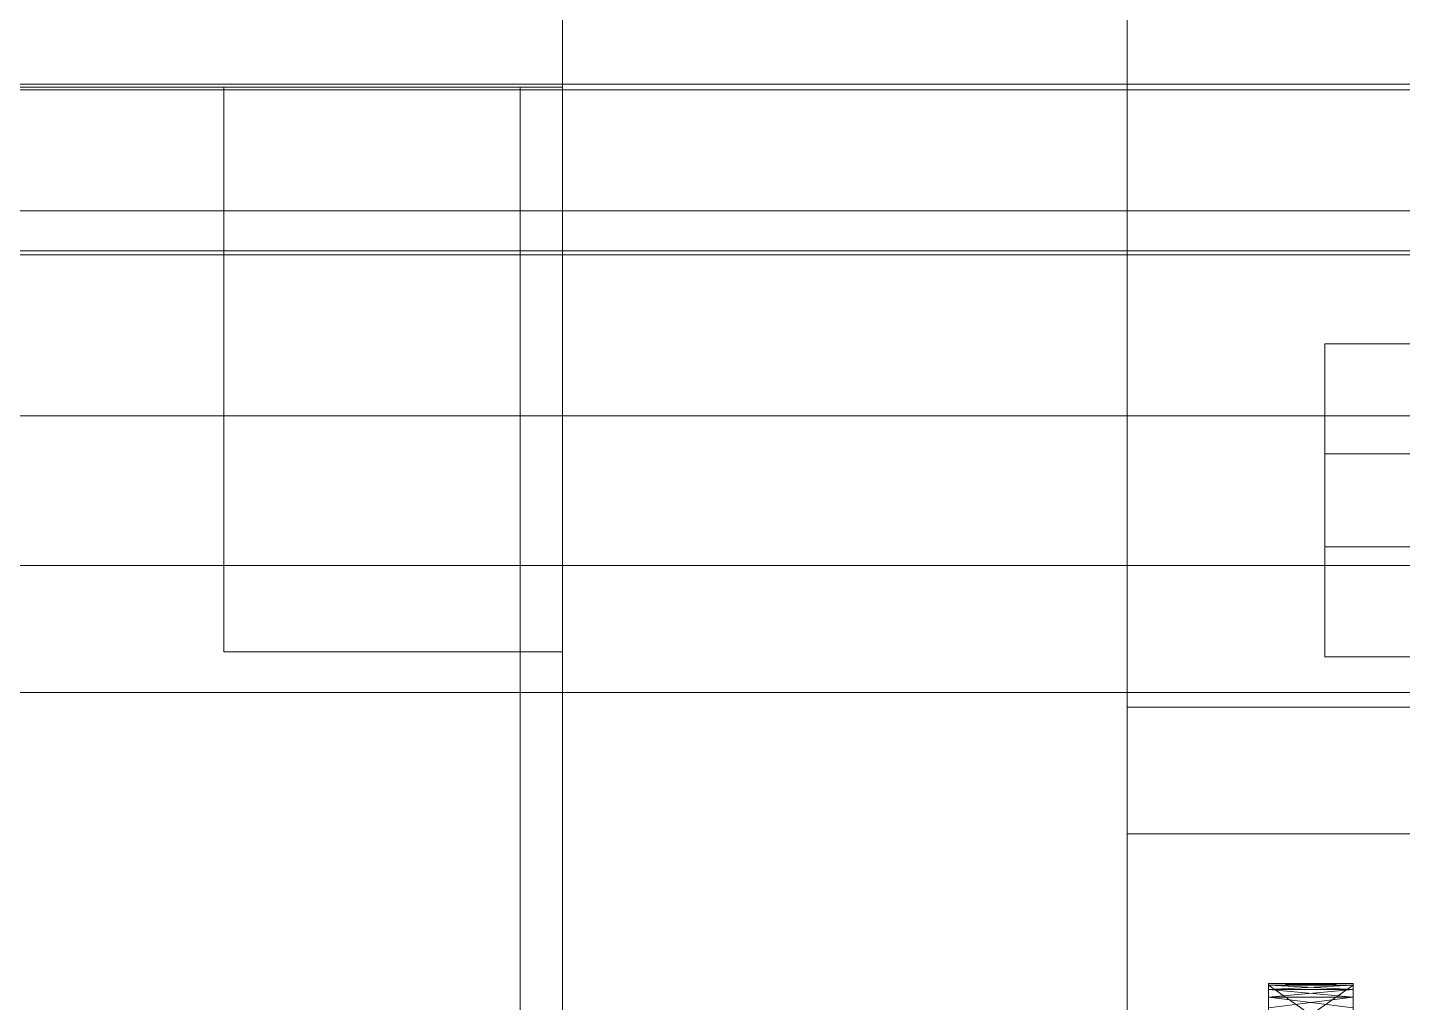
# Model space of a CAD drawing. Header units: millimetres. Extents: x -1970 to 59977, y -65068 to 6837.
# Drawn here: x 1362.1 to 1459.5, y -33139.8 to -33070.8 of the extents above; entities that cross this region are included whole.
import ezdxf

# ---------------------------------------------------------------- set-up
doc = ezdxf.new("R2010")
doc.units = ezdxf.units.MM
doc.layers.add('frontal_C03', color=7, linetype='Continuous', lineweight=0)
doc.layers.add('frontal_secador', color=7, linetype='Continuous', lineweight=0)

msp = doc.modelspace()

# ---------------------------------------------------------------- linework, layer by layer
at = {"layer": 'frontal_C03'}
for p, q in [((1440, -33196.342), (1440, -32849.435)), ((1440, -32858.418), (1440, -33205.325)), ((-1500, -33074.787), (1500, -33074.787)), ((-1500, -33075.187), (1500, -33075.187)), ((1500, -33083.77), (-1500, -33083.77)), ((1500, -33086.595), (-1500, -33086.595)), ((1500, -33086.88), (-1500, -33086.88)), ((1454, -33107.567), (1454, -33093.194)), ((1454, -33093.194), (1506, -33093.194)), ((1454, -33100.989), (1454, -33093.194)), ((-1500, -33098.289), (1500, -33098.289)), ((1506, -33100.989), (1454, -33100.989)), ((1454, -33100.989), (1454, -33115.362)), ((1506, -33107.567), (1454, -33107.567)), ((1454, -33107.567), (1454, -33115.362)), ((1500, -33108.893), (-1500, -33108.893)), ((1454, -33115.362), (1506, -33115.362)), ((-1500, -33117.876), (1500, -33117.876)), ((1440, -33127.91), (1440, -33118.927)), ((1440, -33118.927), (1480, -33118.927)), ((1440, -33465.833), (1440, -33118.927)), ((1480, -33127.91), (1440, -33127.91)), ((1440, -33127.91), (1440, -33474.816))]:
    msp.add_line(p, q, dxfattribs=at)
at = {"layer": 'frontal_secador'}
for p, q in [((1400, -33075), (1400, -33000)), ((1400, -33250), (1400, -33000)), ((1400, -36000), (1400, -33000)), ((-1400, -33075), (1400, -33075)), ((1325, -33075), (1400, -33075)), ((1376, -33075), (1400, -33075)), ((1376, -33115), (1376, -33075)), ((1397, -33075), (1400, -33075)), ((1397, -35940), (1397, -33075)), ((1400, -36000), (1400, -33075)), ((1400, -34600), (1400, -33075)), ((1400, -35940), (1400, -33075)), ((1400, -33115), (1400, -33075)), ((1400, -34650), (1400, -33075)), ((1376, -33115), (1400, -33115)), ((1450, -33138.5), (1450, -33142.82)), ((1450, -33138.611), (1450, -33138.5)), ((1450, -33138.94), (1450, -33138.5)), ((1450, -33138.5), (1450, -33143.69)), ((1450, -33140.219), (1450, -33138.5)), ((1456, -33138.611), (1450, -33138.5)), ((1456, -33138.5), (1450, -33138.5)), ((1456, -33138.5), (1450, -33138.611)), ((1450, -33142.82), (1450, -33138.611)), ((1450, -33138.611), (1450, -33138.94)), ((1456, -33142.82), (1450, -33138.611)), ((1456, -33138.611), (1450, -33138.611)), ((1456, -33138.611), (1450, -33138.94)), ((1450, -33138.611), (1450, -33139.481)), ((1450, -33143.15), (1450, -33138.611)), ((1450, -33138.611), (1450, -33141.136)), ((1450, -33138.611), (1450, -33146.092)), ((1450, -33146.419), (1450, -33138.611)), ((1450, -33138.611), (1450, -33155.519)), ((1450, -33156.999), (1450, -33138.611)), ((1456, -33138.94), (1450, -33138.611)), ((1456, -33138.611), (1450, -33142.82)), ((1456, -33142.82), (1456, -33138.5)), ((1456, -33138.5), (1456, -33138.611)), ((1456, -33138.5), (1456, -33138.94)), ((1456, -33143.69), (1456, -33138.5)), ((1456, -33138.5), (1456, -33140.219)), ((1456, -33138.611), (1456, -33142.82)), ((1456, -33138.94), (1456, -33138.611)), ((1456, -33139.481), (1456, -33138.611)), ((1456, -33138.611), (1456, -33143.15)), ((1456, -33141.136), (1456, -33138.611)), ((1456, -33146.092), (1456, -33138.611)), ((1456, -33138.611), (1456, -33146.419)), ((1456, -33155.519), (1456, -33138.611)), ((1456, -33138.611), (1456, -33156.999)), ((1450, -33140.219), (1450, -33138.94)), ((1450, -33138.94), (1450, -33139.481)), ((1456, -33138.94), (1450, -33138.94)), ((1456, -33138.94), (1450, -33139.481)), ((1456, -33139.481), (1450, -33138.94)), ((1450, -33139.481), (1450, -33140.219)), ((1456, -33139.481), (1450, -33139.481)), ((1456, -33139.481), (1450, -33140.219)), ((1450, -33139.481), (1450, -33141.136)), ((1456, -33140.219), (1450, -33139.481)), ((1456, -33138.94), (1456, -33140.219)), ((1456, -33139.481), (1456, -33138.94)), ((1456, -33140.219), (1456, -33139.481)), ((1456, -33141.136), (1456, -33139.481))]:
    msp.add_line(p, q, dxfattribs=at)

doc.saveas('drawing.dxf')
